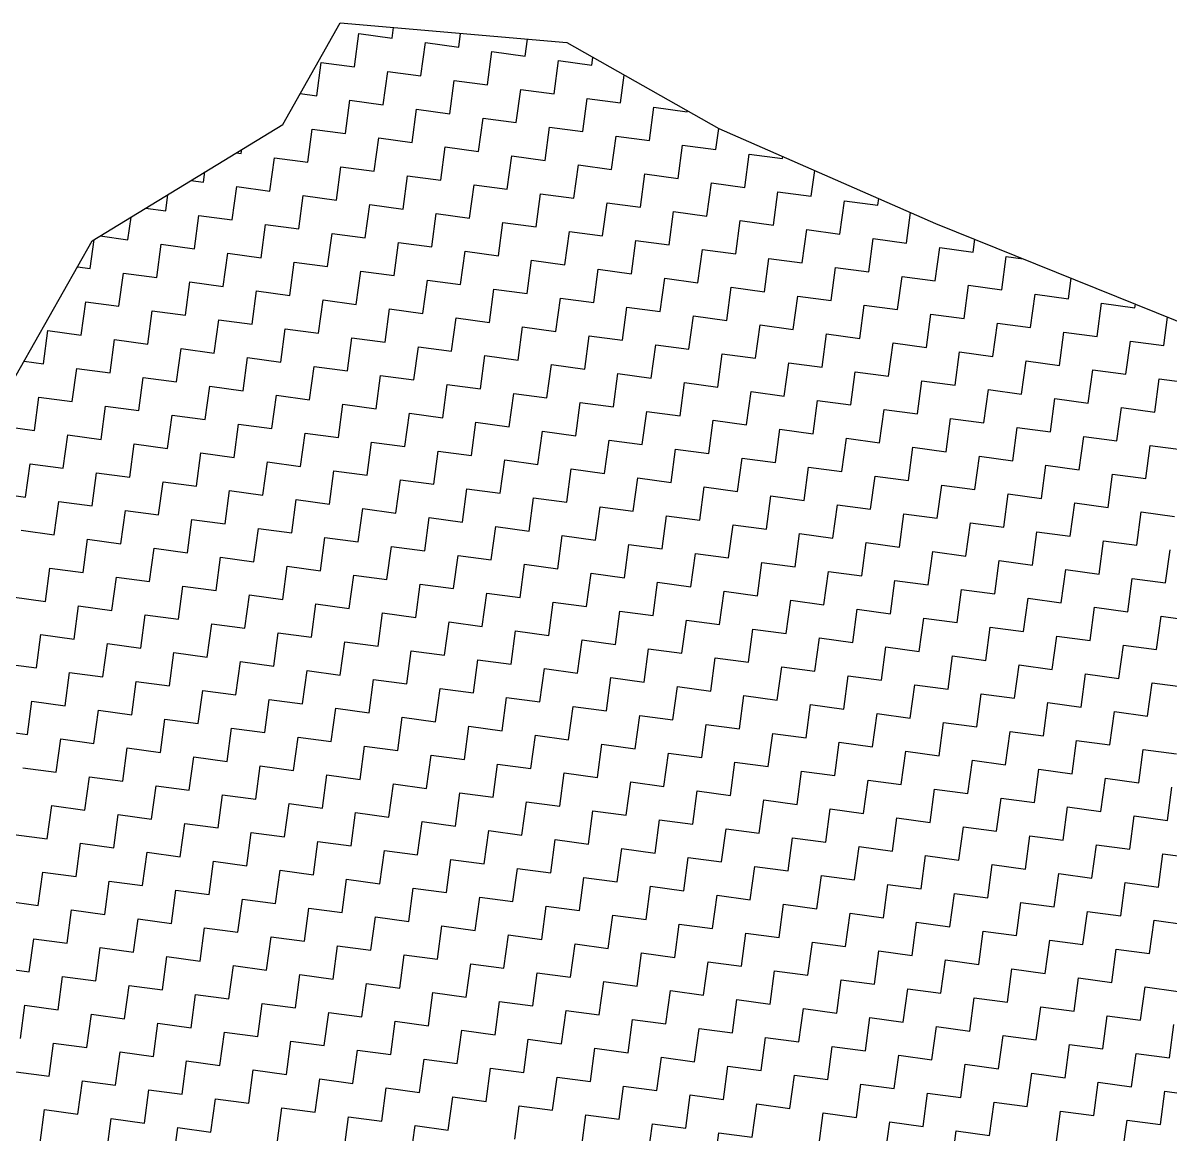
# Model space of a CAD drawing. Header units: metres. Extents: x 291974 to 293244, y 2020596 to 2023640.
# Drawn here: x 292284.8 to 292370.2, y 2021670.5 to 2021753.3 of the extents above; entities that cross this region are included whole.
import ezdxf

# ---------------------------------------------------------------- set-up
doc = ezdxf.new("R2010")
doc.units = ezdxf.units.M
doc.header["$MEASUREMENT"] = 0
doc.layers.add('POLY_HATCH', color=12, linetype='Continuous')

msp = doc.modelspace()

# ---------------------------------------------------------------- linework, layer by layer
at = {"layer": 'POLY_HATCH'}
for p, q in [((292304.126, 2021745.697), (292308.398, 2021753.251)), ((292308.398, 2021753.251), (292325.282, 2021751.788)), ((292325.282, 2021751.788), (292336.62, 2021745.382)), ((292289.945, 2021737.041), (292304.126, 2021745.697)), ((292336.62, 2021745.382), (292352.75, 2021738.331)), ((292352.75, 2021738.331), (292389.006, 2021723.689)), ((292283.538, 2021725.711), (292289.945, 2021737.041))]:
    msp.add_line(p, q, dxfattribs=at)
at = {"layer": 'POLY_HATCH', "linetype": 'Continuous'}
for p, q in [((292312.284, 2021752.12), (292312.39, 2021752.905)), ((292309.472, 2021749.976), (292309.806, 2021752.454)), ((292309.806, 2021752.454), (292312.284, 2021752.12)), ((292314.427, 2021749.308), (292314.761, 2021751.786)), ((292314.761, 2021751.786), (292317.239, 2021751.452)), ((292317.239, 2021751.452), (292317.377, 2021752.473)), ((292322.194, 2021750.784), (292322.363, 2021752.041)), ((292319.383, 2021748.64), (292319.716, 2021751.118)), ((292319.716, 2021751.118), (292322.194, 2021750.784)), ((292306.661, 2021747.832), (292306.995, 2021750.31)), ((292306.995, 2021750.31), (292309.472, 2021749.976)), ((292324.338, 2021747.972), (292324.672, 2021750.45)), ((292324.672, 2021750.45), (292327.149, 2021750.116)), ((292327.149, 2021750.116), (292327.226, 2021750.689)), ((292311.616, 2021747.164), (292311.95, 2021749.642)), ((292311.95, 2021749.642), (292314.427, 2021749.308)), ((292329.293, 2021747.304), (292329.571, 2021749.365)), ((292316.571, 2021746.497), (292316.905, 2021748.974)), ((292316.905, 2021748.974), (292319.383, 2021748.64)), ((292321.526, 2021745.829), (292321.86, 2021748.306)), ((292321.86, 2021748.306), (292324.338, 2021747.972)), ((292305.428, 2021747.999), (292306.661, 2021747.832)), ((292308.804, 2021745.021), (292309.138, 2021747.498)), ((292309.138, 2021747.498), (292311.616, 2021747.164)), ((292326.481, 2021745.161), (292326.815, 2021747.638)), ((292326.815, 2021747.638), (292329.293, 2021747.304)), ((292313.759, 2021744.353), (292314.093, 2021746.831)), ((292314.093, 2021746.831), (292316.571, 2021746.497)), ((292331.436, 2021744.493), (292331.77, 2021746.971)), ((292331.77, 2021746.971), (292334.248, 2021746.637)), ((292334.248, 2021746.637), (292334.259, 2021746.716)), ((292318.715, 2021743.685), (292319.049, 2021746.163)), ((292319.049, 2021746.163), (292321.526, 2021745.829)), ((292305.993, 2021742.877), (292306.327, 2021745.355)), ((292306.327, 2021745.355), (292308.804, 2021745.021)), ((292323.67, 2021743.017), (292324.004, 2021745.495)), ((292324.004, 2021745.495), (292326.481, 2021745.161)), ((292336.392, 2021743.825), (292336.603, 2021745.392)), ((292310.948, 2021742.209), (292311.282, 2021744.687)), ((292311.282, 2021744.687), (292313.759, 2021744.353)), ((292328.625, 2021742.349), (292328.959, 2021744.827)), ((292328.959, 2021744.827), (292331.436, 2021744.493)), ((292333.58, 2021741.681), (292333.914, 2021744.159)), ((292333.914, 2021744.159), (292336.392, 2021743.825)), ((292300.68, 2021743.593), (292301.038, 2021743.545)), ((292301.038, 2021743.545), (292301.077, 2021743.836)), ((292303.181, 2021740.734), (292303.515, 2021743.211)), ((292303.515, 2021743.211), (292305.993, 2021742.877)), ((292315.903, 2021741.541), (292316.237, 2021744.019)), ((292316.237, 2021744.019), (292318.715, 2021743.685)), ((292320.858, 2021740.874), (292321.192, 2021743.351)), ((292321.192, 2021743.351), (292323.67, 2021743.017)), ((292338.535, 2021741.014), (292338.869, 2021743.491)), ((292338.869, 2021743.491), (292341.347, 2021743.157)), ((292341.347, 2021743.157), (292341.367, 2021743.307)), ((292308.136, 2021740.066), (292308.47, 2021742.543)), ((292308.47, 2021742.543), (292310.948, 2021742.209)), ((292325.813, 2021740.206), (292326.147, 2021742.683)), ((292326.147, 2021742.683), (292328.625, 2021742.349)), ((292297.295, 2021741.527), (292298.226, 2021741.401)), ((292298.226, 2021741.401), (292298.328, 2021742.158)), ((292313.092, 2021739.398), (292313.426, 2021741.875)), ((292313.426, 2021741.875), (292315.903, 2021741.541)), ((292330.769, 2021739.538), (292331.102, 2021742.015)), ((292331.102, 2021742.015), (292333.58, 2021741.681)), ((292343.49, 2021740.346), (292343.749, 2021742.266)), ((292300.37, 2021738.59), (292300.704, 2021741.068)), ((292300.704, 2021741.068), (292303.181, 2021740.734)), ((292318.047, 2021738.73), (292318.381, 2021741.208)), ((292318.381, 2021741.208), (292320.858, 2021740.874)), ((292335.724, 2021738.87), (292336.058, 2021741.348)), ((292336.058, 2021741.348), (292338.535, 2021741.014)), ((292340.679, 2021738.202), (292341.013, 2021740.68)), ((292341.013, 2021740.68), (292343.49, 2021740.346)), ((292295.415, 2021739.258), (292295.579, 2021740.48)), ((292305.325, 2021737.922), (292305.659, 2021740.4)), ((292305.659, 2021740.4), (292308.136, 2021740.066)), ((292323.002, 2021738.062), (292323.336, 2021740.54)), ((292323.336, 2021740.54), (292325.813, 2021740.206)), ((292327.957, 2021737.394), (292328.291, 2021739.872)), ((292328.291, 2021739.872), (292330.769, 2021739.538)), ((292345.634, 2021737.534), (292345.968, 2021740.012)), ((292345.968, 2021740.012), (292348.445, 2021739.678)), ((292348.445, 2021739.678), (292348.514, 2021740.183)), ((292293.91, 2021739.461), (292295.415, 2021739.258)), ((292297.558, 2021736.446), (292297.892, 2021738.924)), ((292297.892, 2021738.924), (292300.37, 2021738.59)), ((292310.28, 2021737.254), (292310.614, 2021739.732)), ((292310.614, 2021739.732), (292313.092, 2021739.398)), ((292315.235, 2021736.586), (292315.569, 2021739.064)), ((292315.569, 2021739.064), (292318.047, 2021738.73)), ((292332.912, 2021736.726), (292333.246, 2021739.204)), ((292333.246, 2021739.204), (292335.724, 2021738.87)), ((292350.589, 2021736.866), (292350.896, 2021739.141)), ((292292.603, 2021737.114), (292292.831, 2021738.802)), ((292302.513, 2021735.778), (292302.847, 2021738.256)), ((292302.847, 2021738.256), (292305.325, 2021737.922)), ((292320.19, 2021735.918), (292320.524, 2021738.396)), ((292320.524, 2021738.396), (292323.002, 2021738.062)), ((292337.867, 2021736.058), (292338.201, 2021738.536)), ((292338.201, 2021738.536), (292340.679, 2021738.202)), ((292290.525, 2021737.394), (292292.603, 2021737.114)), ((292307.469, 2021735.111), (292307.803, 2021737.588)), ((292307.803, 2021737.588), (292310.28, 2021737.254)), ((292325.146, 2021735.251), (292325.479, 2021737.728)), ((292325.479, 2021737.728), (292327.957, 2021737.394)), ((292342.822, 2021735.391), (292343.156, 2021737.868)), ((292343.156, 2021737.868), (292345.634, 2021737.534)), ((292347.778, 2021734.723), (292348.112, 2021737.2)), ((292348.112, 2021737.2), (292350.589, 2021736.866)), ((292289.792, 2021734.971), (292290.082, 2021737.124)), ((292294.747, 2021734.303), (292295.081, 2021736.78)), ((292295.081, 2021736.78), (292297.558, 2021736.446)), ((292312.424, 2021734.443), (292312.758, 2021736.92)), ((292312.758, 2021736.92), (292315.235, 2021736.586)), ((292330.101, 2021734.583), (292330.435, 2021737.06)), ((292330.435, 2021737.06), (292332.912, 2021736.726)), ((292335.056, 2021733.915), (292335.39, 2021736.392)), ((292335.39, 2021736.392), (292337.867, 2021736.058)), ((292352.733, 2021734.055), (292353.067, 2021736.532)), ((292353.067, 2021736.532), (292355.544, 2021736.198)), ((292355.544, 2021736.198), (292355.673, 2021737.15)), ((292299.702, 2021733.635), (292300.036, 2021736.112)), ((292300.036, 2021736.112), (292302.513, 2021735.778)), ((292317.379, 2021733.775), (292317.713, 2021736.252)), ((292317.713, 2021736.252), (292320.19, 2021735.918)), ((292322.334, 2021733.107), (292322.668, 2021735.585)), ((292322.668, 2021735.585), (292325.146, 2021735.251)), ((292340.011, 2021733.247), (292340.345, 2021735.724)), ((292340.345, 2021735.724), (292342.822, 2021735.391)), ((292357.688, 2021733.387), (292358.022, 2021735.864)), ((292358.022, 2021735.864), (292359.275, 2021735.696)), ((292288.847, 2021735.098), (292289.792, 2021734.971)), ((292291.935, 2021732.159), (292292.269, 2021734.637)), ((292292.269, 2021734.637), (292294.747, 2021734.303)), ((292304.657, 2021732.967), (292304.991, 2021735.445)), ((292304.991, 2021735.445), (292307.469, 2021735.111)), ((292309.612, 2021732.299), (292309.946, 2021734.777)), ((292309.946, 2021734.777), (292312.424, 2021734.443)), ((292327.289, 2021732.439), (292327.623, 2021734.917)), ((292327.623, 2021734.917), (292330.101, 2021734.583)), ((292344.966, 2021732.579), (292345.3, 2021735.057)), ((292345.3, 2021735.057), (292347.778, 2021734.723)), ((292296.89, 2021731.491), (292297.224, 2021733.969)), ((292297.224, 2021733.969), (292299.702, 2021733.635)), ((292314.567, 2021731.631), (292314.901, 2021734.109)), ((292314.901, 2021734.109), (292317.379, 2021733.775)), ((292332.244, 2021731.771), (292332.578, 2021734.249)), ((292332.578, 2021734.249), (292335.056, 2021733.915)), ((292349.921, 2021731.911), (292350.255, 2021734.389)), ((292350.255, 2021734.389), (292352.733, 2021734.055)), ((292362.643, 2021732.719), (292362.85, 2021734.252)), ((292301.846, 2021730.823), (292302.179, 2021733.301)), ((292302.179, 2021733.301), (292304.657, 2021732.967)), ((292319.522, 2021730.963), (292319.856, 2021733.441)), ((292319.856, 2021733.441), (292322.334, 2021733.107)), ((292337.199, 2021731.103), (292337.533, 2021733.581)), ((292337.533, 2021733.581), (292340.011, 2021733.247)), ((292354.876, 2021731.243), (292355.21, 2021733.721)), ((292355.21, 2021733.721), (292357.688, 2021733.387)), ((292359.831, 2021730.575), (292360.165, 2021733.053)), ((292360.165, 2021733.053), (292362.643, 2021732.719)), ((292289.124, 2021730.015), (292289.458, 2021732.493)), ((292289.458, 2021732.493), (292291.935, 2021732.159)), ((292306.801, 2021730.155), (292307.135, 2021732.633)), ((292307.135, 2021732.633), (292309.612, 2021732.299)), ((292324.478, 2021730.295), (292324.812, 2021732.773)), ((292324.812, 2021732.773), (292327.289, 2021732.439)), ((292329.433, 2021729.628), (292329.767, 2021732.105)), ((292329.767, 2021732.105), (292332.244, 2021731.771)), ((292342.155, 2021730.435), (292342.488, 2021732.913)), ((292342.488, 2021732.913), (292344.966, 2021732.579)), ((292347.11, 2021729.768), (292347.444, 2021732.245)), ((292347.444, 2021732.245), (292349.921, 2021731.911)), ((292364.787, 2021729.908), (292365.121, 2021732.385)), ((292365.121, 2021732.385), (292367.598, 2021732.051)), ((292367.598, 2021732.051), (292367.634, 2021732.32)), ((292294.079, 2021729.348), (292294.413, 2021731.825)), ((292294.413, 2021731.825), (292296.89, 2021731.491)), ((292311.756, 2021729.488), (292312.09, 2021731.965)), ((292312.09, 2021731.965), (292314.567, 2021731.631)), ((292316.711, 2021728.82), (292317.045, 2021731.297)), ((292317.045, 2021731.297), (292319.522, 2021730.963)), ((292334.388, 2021728.96), (292334.722, 2021731.437)), ((292334.722, 2021731.437), (292337.199, 2021731.103)), ((292352.065, 2021729.1), (292352.399, 2021731.577)), ((292352.399, 2021731.577), (292354.876, 2021731.243)), ((292369.742, 2021729.24), (292370.027, 2021731.354)), ((292299.034, 2021728.68), (292299.368, 2021731.157)), ((292299.368, 2021731.157), (292301.846, 2021730.823)), ((292303.989, 2021728.012), (292304.323, 2021730.489)), ((292304.323, 2021730.489), (292306.801, 2021730.155)), ((292321.666, 2021728.152), (292322, 2021730.629)), ((292322, 2021730.629), (292324.478, 2021730.295)), ((292339.343, 2021728.292), (292339.677, 2021730.769)), ((292339.677, 2021730.769), (292342.155, 2021730.435)), ((292357.02, 2021728.432), (292357.354, 2021730.909)), ((292357.354, 2021730.909), (292359.831, 2021730.575)), ((292286.312, 2021727.872), (292286.646, 2021730.349)), ((292286.646, 2021730.349), (292289.124, 2021730.015)), ((292291.267, 2021727.204), (292291.601, 2021729.682)), ((292291.601, 2021729.682), (292294.079, 2021729.348)), ((292308.944, 2021727.344), (292309.278, 2021729.822)), ((292309.278, 2021729.822), (292311.756, 2021729.488)), ((292326.621, 2021727.484), (292326.955, 2021729.961)), ((292326.955, 2021729.961), (292329.433, 2021729.628)), ((292344.298, 2021727.624), (292344.632, 2021730.101)), ((292344.632, 2021730.101), (292347.11, 2021729.768)), ((292361.975, 2021727.764), (292362.309, 2021730.241)), ((292362.309, 2021730.241), (292364.787, 2021729.908)), ((292366.93, 2021727.096), (292367.264, 2021729.574)), ((292367.264, 2021729.574), (292369.742, 2021729.24)), ((292296.223, 2021726.536), (292296.556, 2021729.014)), ((292296.556, 2021729.014), (292299.034, 2021728.68)), ((292313.899, 2021726.676), (292314.233, 2021729.154)), ((292314.233, 2021729.154), (292316.711, 2021728.82)), ((292331.576, 2021726.816), (292331.91, 2021729.294)), ((292331.91, 2021729.294), (292334.388, 2021728.96)), ((292349.253, 2021726.956), (292349.587, 2021729.434)), ((292349.587, 2021729.434), (292352.065, 2021729.1)), ((292354.208, 2021726.288), (292354.542, 2021728.766)), ((292354.542, 2021728.766), (292357.02, 2021728.432)), ((292284.87, 2021728.066), (292286.312, 2021727.872)), ((292301.178, 2021725.868), (292301.512, 2021728.346)), ((292301.512, 2021728.346), (292303.989, 2021728.012)), ((292318.855, 2021726.008), (292319.189, 2021728.486)), ((292319.189, 2021728.486), (292321.666, 2021728.152)), ((292323.81, 2021725.34), (292324.144, 2021727.818)), ((292324.144, 2021727.818), (292326.621, 2021727.484)), ((292336.532, 2021726.148), (292336.865, 2021728.626)), ((292336.865, 2021728.626), (292339.343, 2021728.292)), ((292341.487, 2021725.48), (292341.821, 2021727.958)), ((292341.821, 2021727.958), (292344.298, 2021727.624)), ((292359.164, 2021725.62), (292359.498, 2021728.098)), ((292359.498, 2021728.098), (292361.975, 2021727.764)), ((292288.456, 2021725.06), (292288.79, 2021727.538)), ((292288.79, 2021727.538), (292291.267, 2021727.204)), ((292306.133, 2021725.2), (292306.467, 2021727.678)), ((292306.467, 2021727.678), (292308.944, 2021727.344)), ((292311.088, 2021724.532), (292311.422, 2021727.01)), ((292311.422, 2021727.01), (292313.899, 2021726.676)), ((292328.765, 2021724.672), (292329.099, 2021727.15)), ((292329.099, 2021727.15), (292331.576, 2021726.816)), ((292346.442, 2021724.812), (292346.776, 2021727.29)), ((292346.776, 2021727.29), (292349.253, 2021726.956)), ((292364.119, 2021724.952), (292364.453, 2021727.43)), ((292364.453, 2021727.43), (292366.93, 2021727.096)), ((292293.411, 2021724.392), (292293.745, 2021726.87)), ((292293.745, 2021726.87), (292296.223, 2021726.536)), ((292298.366, 2021723.725), (292298.7, 2021726.202)), ((292298.7, 2021726.202), (292301.178, 2021725.868)), ((292316.043, 2021723.865), (292316.377, 2021726.342)), ((292316.377, 2021726.342), (292318.855, 2021726.008)), ((292333.72, 2021724.005), (292334.054, 2021726.482)), ((292334.054, 2021726.482), (292336.532, 2021726.148)), ((292351.397, 2021724.145), (292351.731, 2021726.622)), ((292351.731, 2021726.622), (292354.208, 2021726.288)), ((292369.074, 2021724.284), (292369.408, 2021726.762)), ((292369.408, 2021726.762), (292371.885, 2021726.428)), ((292285.644, 2021722.917), (292285.978, 2021725.394)), ((292285.978, 2021725.394), (292288.456, 2021725.06)), ((292303.321, 2021723.057), (292303.655, 2021725.534)), ((292303.655, 2021725.534), (292306.133, 2021725.2)), ((292320.998, 2021723.197), (292321.332, 2021725.674)), ((292321.332, 2021725.674), (292323.81, 2021725.34)), ((292338.675, 2021723.337), (292339.009, 2021725.814)), ((292339.009, 2021725.814), (292341.487, 2021725.48)), ((292356.352, 2021723.477), (292356.686, 2021725.954)), ((292356.686, 2021725.954), (292359.164, 2021725.62)), ((292361.307, 2021722.809), (292361.641, 2021725.286)), ((292361.641, 2021725.286), (292364.119, 2021724.952)), ((292290.6, 2021722.249), (292290.933, 2021724.726)), ((292290.933, 2021724.726), (292293.411, 2021724.392)), ((292308.276, 2021722.389), (292308.61, 2021724.866)), ((292308.61, 2021724.866), (292311.088, 2021724.532)), ((292325.953, 2021722.529), (292326.287, 2021725.006)), ((292326.287, 2021725.006), (292328.765, 2021724.672)), ((292343.63, 2021722.669), (292343.964, 2021725.146)), ((292343.964, 2021725.146), (292346.442, 2021724.812)), ((292348.585, 2021722.001), (292348.919, 2021724.478)), ((292348.919, 2021724.478), (292351.397, 2021724.145)), ((292366.262, 2021722.141), (292366.596, 2021724.618)), ((292366.596, 2021724.618), (292369.074, 2021724.284)), ((292295.555, 2021721.581), (292295.889, 2021724.059)), ((292295.889, 2021724.059), (292298.366, 2021723.725)), ((292313.232, 2021721.721), (292313.566, 2021724.198)), ((292313.566, 2021724.198), (292316.043, 2021723.865)), ((292318.187, 2021721.053), (292318.521, 2021723.531)), ((292318.521, 2021723.531), (292320.998, 2021723.197)), ((292330.909, 2021721.861), (292331.242, 2021724.338)), ((292331.242, 2021724.338), (292333.72, 2021724.005)), ((292335.864, 2021721.193), (292336.198, 2021723.671)), ((292336.198, 2021723.671), (292338.675, 2021723.337)), ((292353.541, 2021721.333), (292353.875, 2021723.811)), ((292353.875, 2021723.811), (292356.352, 2021723.477)), ((292283.167, 2021723.251), (292285.644, 2021722.917)), ((292300.51, 2021720.913), (292300.844, 2021723.391)), ((292300.844, 2021723.391), (292303.321, 2021723.057)), ((292305.465, 2021720.245), (292305.799, 2021722.723)), ((292305.799, 2021722.723), (292308.276, 2021722.389)), ((292323.142, 2021720.385), (292323.476, 2021722.863)), ((292323.476, 2021722.863), (292325.953, 2021722.529)), ((292340.819, 2021720.525), (292341.153, 2021723.003)), ((292341.153, 2021723.003), (292343.63, 2021722.669)), ((292358.496, 2021720.665), (292358.83, 2021723.143)), ((292358.83, 2021723.143), (292361.307, 2021722.809)), ((292287.788, 2021720.105), (292288.122, 2021722.583)), ((292288.122, 2021722.583), (292290.6, 2021722.249)), ((292292.743, 2021719.437), (292293.077, 2021721.915)), ((292293.077, 2021721.915), (292295.555, 2021721.581)), ((292310.42, 2021719.577), (292310.754, 2021722.055)), ((292310.754, 2021722.055), (292313.232, 2021721.721)), ((292328.097, 2021719.717), (292328.431, 2021722.195)), ((292328.431, 2021722.195), (292330.909, 2021721.861)), ((292345.774, 2021719.857), (292346.108, 2021722.335)), ((292346.108, 2021722.335), (292348.585, 2021722.001)), ((292363.451, 2021719.997), (292363.785, 2021722.475)), ((292363.785, 2021722.475), (292366.262, 2021722.141)), ((292297.698, 2021718.769), (292298.032, 2021721.247)), ((292298.032, 2021721.247), (292300.51, 2021720.913)), ((292315.375, 2021718.909), (292315.709, 2021721.387)), ((292315.709, 2021721.387), (292318.187, 2021721.053)), ((292333.052, 2021719.049), (292333.386, 2021721.527)), ((292333.386, 2021721.527), (292335.864, 2021721.193)), ((292350.729, 2021719.189), (292351.063, 2021721.667)), ((292351.063, 2021721.667), (292353.541, 2021721.333)), ((292355.684, 2021718.521), (292356.018, 2021720.999)), ((292356.018, 2021720.999), (292358.496, 2021720.665)), ((292368.406, 2021719.329), (292368.74, 2021721.807)), ((292368.74, 2021721.807), (292371.218, 2021721.473)), ((292284.976, 2021717.962), (292285.31, 2021720.439)), ((292285.31, 2021720.439), (292287.788, 2021720.105)), ((292302.653, 2021718.102), (292302.987, 2021720.579)), ((292302.987, 2021720.579), (292305.465, 2021720.245)), ((292320.33, 2021718.242), (292320.664, 2021720.719)), ((292320.664, 2021720.719), (292323.142, 2021720.385)), ((292338.007, 2021718.382), (292338.341, 2021720.859)), ((292338.341, 2021720.859), (292340.819, 2021720.525)), ((292342.962, 2021717.714), (292343.296, 2021720.191)), ((292343.296, 2021720.191), (292345.774, 2021719.857)), ((292360.639, 2021717.854), (292360.973, 2021720.331)), ((292360.973, 2021720.331), (292363.451, 2021719.997)), ((292289.932, 2021717.294), (292290.266, 2021719.771)), ((292290.266, 2021719.771), (292292.743, 2021719.437)), ((292307.609, 2021717.434), (292307.942, 2021719.911)), ((292307.942, 2021719.911), (292310.42, 2021719.577)), ((292325.285, 2021717.574), (292325.619, 2021720.051)), ((292325.619, 2021720.051), (292328.097, 2021719.717)), ((292330.241, 2021716.906), (292330.575, 2021719.383)), ((292330.575, 2021719.383), (292333.052, 2021719.049)), ((292347.918, 2021717.046), (292348.251, 2021719.523)), ((292348.251, 2021719.523), (292350.729, 2021719.189)), ((292365.594, 2021717.186), (292365.928, 2021719.663)), ((292365.928, 2021719.663), (292368.406, 2021719.329)), ((292294.887, 2021716.626), (292295.221, 2021719.103)), ((292295.221, 2021719.103), (292297.698, 2021718.769)), ((292299.842, 2021715.958), (292300.176, 2021718.435)), ((292300.176, 2021718.435), (292302.653, 2021718.102)), ((292312.564, 2021716.766), (292312.898, 2021719.243)), ((292312.898, 2021719.243), (292315.375, 2021718.909)), ((292317.519, 2021716.098), (292317.853, 2021718.575)), ((292317.853, 2021718.575), (292320.33, 2021718.242)), ((292335.196, 2021716.238), (292335.53, 2021718.715)), ((292335.53, 2021718.715), (292338.007, 2021718.382)), ((292352.873, 2021716.378), (292353.207, 2021718.855)), ((292353.207, 2021718.855), (292355.684, 2021718.521)), ((292282.499, 2021718.295), (292284.976, 2021717.962)), ((292287.12, 2021715.15), (292287.454, 2021717.628)), ((292287.454, 2021717.628), (292289.932, 2021717.294)), ((292304.797, 2021715.29), (292305.131, 2021717.768)), ((292305.131, 2021717.768), (292307.609, 2021717.434)), ((292322.474, 2021715.43), (292322.808, 2021717.908)), ((292322.808, 2021717.908), (292325.285, 2021717.574)), ((292340.151, 2021715.57), (292340.485, 2021718.048)), ((292340.485, 2021718.048), (292342.962, 2021717.714)), ((292357.828, 2021715.71), (292358.162, 2021718.188)), ((292358.162, 2021718.188), (292360.639, 2021717.854)), ((292292.075, 2021714.482), (292292.409, 2021716.96)), ((292292.409, 2021716.96), (292294.887, 2021716.626)), ((292309.752, 2021714.622), (292310.086, 2021717.1)), ((292310.086, 2021717.1), (292312.564, 2021716.766)), ((292327.429, 2021714.762), (292327.763, 2021717.24)), ((292327.763, 2021717.24), (292330.241, 2021716.906)), ((292345.106, 2021714.902), (292345.44, 2021717.38)), ((292345.44, 2021717.38), (292347.918, 2021717.046)), ((292350.061, 2021714.234), (292350.395, 2021716.712)), ((292350.395, 2021716.712), (292352.873, 2021716.378)), ((292362.783, 2021715.042), (292363.117, 2021717.52)), ((292363.117, 2021717.52), (292365.594, 2021717.186)), ((292367.738, 2021714.374), (292368.072, 2021716.852)), ((292368.072, 2021716.852), (292370.55, 2021716.518)), ((292297.03, 2021713.814), (292297.364, 2021716.292)), ((292297.364, 2021716.292), (292299.842, 2021715.958)), ((292314.707, 2021713.954), (292315.041, 2021716.432)), ((292315.041, 2021716.432), (292317.519, 2021716.098)), ((292332.384, 2021714.094), (292332.718, 2021716.572)), ((292332.718, 2021716.572), (292335.196, 2021716.238)), ((292337.339, 2021713.426), (292337.673, 2021715.904)), ((292337.673, 2021715.904), (292340.151, 2021715.57)), ((292355.016, 2021713.566), (292355.35, 2021716.044)), ((292355.35, 2021716.044), (292357.828, 2021715.71)), ((292284.643, 2021715.484), (292287.12, 2021715.15)), ((292301.986, 2021713.146), (292302.319, 2021715.624)), ((292302.319, 2021715.624), (292304.797, 2021715.29)), ((292319.662, 2021713.286), (292319.996, 2021715.764)), ((292319.996, 2021715.764), (292322.474, 2021715.43)), ((292324.618, 2021712.619), (292324.952, 2021715.096)), ((292324.952, 2021715.096), (292327.429, 2021714.762)), ((292342.295, 2021712.758), (292342.628, 2021715.236)), ((292342.628, 2021715.236), (292345.106, 2021714.902)), ((292359.971, 2021712.898), (292360.305, 2021715.376)), ((292360.305, 2021715.376), (292362.783, 2021715.042)), ((292289.264, 2021712.339), (292289.598, 2021714.816)), ((292289.598, 2021714.816), (292292.075, 2021714.482)), ((292294.219, 2021711.671), (292294.553, 2021714.148)), ((292294.553, 2021714.148), (292297.03, 2021713.814)), ((292306.941, 2021712.479), (292307.275, 2021714.956)), ((292307.275, 2021714.956), (292309.752, 2021714.622)), ((292311.896, 2021711.811), (292312.23, 2021714.288)), ((292312.23, 2021714.288), (292314.707, 2021713.954)), ((292329.573, 2021711.951), (292329.907, 2021714.428)), ((292329.907, 2021714.428), (292332.384, 2021714.094)), ((292347.25, 2021712.091), (292347.584, 2021714.568)), ((292347.584, 2021714.568), (292350.061, 2021714.234)), ((292364.927, 2021712.231), (292365.261, 2021714.708)), ((292365.261, 2021714.708), (292367.738, 2021714.374)), ((292299.174, 2021711.003), (292299.508, 2021713.48)), ((292299.508, 2021713.48), (292301.986, 2021713.146)), ((292316.851, 2021711.143), (292317.185, 2021713.62)), ((292317.185, 2021713.62), (292319.662, 2021713.286)), ((292334.528, 2021711.283), (292334.862, 2021713.76)), ((292334.862, 2021713.76), (292337.339, 2021713.426)), ((292352.205, 2021711.423), (292352.539, 2021713.9)), ((292352.539, 2021713.9), (292355.016, 2021713.566)), ((292369.882, 2021711.563), (292370.216, 2021714.04)), ((292286.452, 2021710.195), (292286.786, 2021712.672)), ((292286.786, 2021712.672), (292289.264, 2021712.339)), ((292304.129, 2021710.335), (292304.463, 2021712.812)), ((292304.463, 2021712.812), (292306.941, 2021712.479)), ((292321.806, 2021710.475), (292322.14, 2021712.952)), ((292322.14, 2021712.952), (292324.618, 2021712.619)), ((292339.483, 2021710.615), (292339.817, 2021713.092)), ((292339.817, 2021713.092), (292342.295, 2021712.758)), ((292344.438, 2021709.947), (292344.772, 2021712.425)), ((292344.772, 2021712.425), (292347.25, 2021712.091)), ((292357.16, 2021710.755), (292357.494, 2021713.232)), ((292357.494, 2021713.232), (292359.971, 2021712.898)), ((292362.115, 2021710.087), (292362.449, 2021712.565)), ((292362.449, 2021712.565), (292364.927, 2021712.231)), ((292291.407, 2021709.527), (292291.741, 2021712.005)), ((292291.741, 2021712.005), (292294.219, 2021711.671)), ((292309.084, 2021709.667), (292309.418, 2021712.145)), ((292309.418, 2021712.145), (292311.896, 2021711.811)), ((292326.761, 2021709.807), (292327.095, 2021712.285)), ((292327.095, 2021712.285), (292329.573, 2021711.951)), ((292331.716, 2021709.139), (292332.05, 2021711.617)), ((292332.05, 2021711.617), (292334.528, 2021711.283)), ((292349.393, 2021709.279), (292349.727, 2021711.757)), ((292349.727, 2021711.757), (292352.205, 2021711.423)), ((292367.07, 2021709.419), (292367.404, 2021711.897)), ((292367.404, 2021711.897), (292369.882, 2021711.563)), ((292296.363, 2021708.859), (292296.696, 2021711.337)), ((292296.696, 2021711.337), (292299.174, 2021711.003)), ((292314.039, 2021708.999), (292314.373, 2021711.477)), ((292314.373, 2021711.477), (292316.851, 2021711.143)), ((292318.995, 2021708.331), (292319.329, 2021710.809)), ((292319.329, 2021710.809), (292321.806, 2021710.475)), ((292336.672, 2021708.471), (292337.005, 2021710.949)), ((292337.005, 2021710.949), (292339.483, 2021710.615)), ((292354.348, 2021708.611), (292354.682, 2021711.089)), ((292354.682, 2021711.089), (292357.16, 2021710.755)), ((292283.975, 2021710.529), (292286.452, 2021710.195)), ((292288.596, 2021707.383), (292288.93, 2021709.861)), ((292288.93, 2021709.861), (292291.407, 2021709.527)), ((292301.318, 2021708.191), (292301.652, 2021710.669)), ((292301.652, 2021710.669), (292304.129, 2021710.335)), ((292306.273, 2021707.523), (292306.607, 2021710.001)), ((292306.607, 2021710.001), (292309.084, 2021709.667)), ((292323.95, 2021707.663), (292324.284, 2021710.141)), ((292324.284, 2021710.141), (292326.761, 2021709.807)), ((292341.627, 2021707.803), (292341.961, 2021710.281)), ((292341.961, 2021710.281), (292344.438, 2021709.947)), ((292359.304, 2021707.943), (292359.638, 2021710.421)), ((292359.638, 2021710.421), (292362.115, 2021710.087)), ((292293.551, 2021706.716), (292293.885, 2021709.193)), ((292293.885, 2021709.193), (292296.363, 2021708.859)), ((292311.228, 2021706.855), (292311.562, 2021709.333)), ((292311.562, 2021709.333), (292314.039, 2021708.999)), ((292328.905, 2021706.995), (292329.239, 2021709.473)), ((292329.239, 2021709.473), (292331.716, 2021709.139)), ((292346.582, 2021707.135), (292346.916, 2021709.613)), ((292346.916, 2021709.613), (292349.393, 2021709.279)), ((292364.259, 2021707.275), (292364.593, 2021709.753)), ((292364.593, 2021709.753), (292367.07, 2021709.419)), ((292369.214, 2021706.608), (292369.548, 2021709.085)), ((292369.548, 2021709.085), (292372.025, 2021708.751)), ((292298.506, 2021706.048), (292298.84, 2021708.525)), ((292298.84, 2021708.525), (292301.318, 2021708.191)), ((292316.183, 2021706.188), (292316.517, 2021708.665)), ((292316.517, 2021708.665), (292318.995, 2021708.331)), ((292333.86, 2021706.328), (292334.194, 2021708.805)), ((292334.194, 2021708.805), (292336.672, 2021708.471)), ((292351.537, 2021706.468), (292351.871, 2021708.945)), ((292351.871, 2021708.945), (292354.348, 2021708.611)), ((292356.492, 2021705.8), (292356.826, 2021708.277)), ((292356.826, 2021708.277), (292359.304, 2021707.943)), ((292285.784, 2021705.24), (292286.118, 2021707.717)), ((292286.118, 2021707.717), (292288.596, 2021707.383)), ((292303.461, 2021705.38), (292303.795, 2021707.857)), ((292303.795, 2021707.857), (292306.273, 2021707.523)), ((292321.138, 2021705.52), (292321.472, 2021707.997)), ((292321.472, 2021707.997), (292323.95, 2021707.663)), ((292326.093, 2021704.852), (292326.427, 2021707.329)), ((292326.427, 2021707.329), (292328.905, 2021706.995)), ((292338.815, 2021705.66), (292339.149, 2021708.137)), ((292339.149, 2021708.137), (292341.627, 2021707.803)), ((292343.77, 2021704.992), (292344.104, 2021707.469)), ((292344.104, 2021707.469), (292346.582, 2021707.135)), ((292361.447, 2021705.132), (292361.781, 2021707.609)), ((292361.781, 2021707.609), (292364.259, 2021707.275)), ((292290.739, 2021704.572), (292291.073, 2021707.049)), ((292291.073, 2021707.049), (292293.551, 2021706.716)), ((292308.416, 2021704.712), (292308.75, 2021707.189)), ((292308.75, 2021707.189), (292311.228, 2021706.855)), ((292313.372, 2021704.044), (292313.706, 2021706.522)), ((292313.706, 2021706.522), (292316.183, 2021706.188)), ((292331.048, 2021704.184), (292331.382, 2021706.662)), ((292331.382, 2021706.662), (292333.86, 2021706.328)), ((292348.725, 2021704.324), (292349.059, 2021706.802)), ((292349.059, 2021706.802), (292351.537, 2021706.468)), ((292366.402, 2021704.464), (292366.736, 2021706.942)), ((292366.736, 2021706.942), (292369.214, 2021706.608)), ((292295.695, 2021703.904), (292296.029, 2021706.382)), ((292296.029, 2021706.382), (292298.506, 2021706.048)), ((292300.65, 2021703.236), (292300.984, 2021705.714)), ((292300.984, 2021705.714), (292303.461, 2021705.38)), ((292318.327, 2021703.376), (292318.661, 2021705.854)), ((292318.661, 2021705.854), (292321.138, 2021705.52)), ((292336.004, 2021703.516), (292336.338, 2021705.994)), ((292336.338, 2021705.994), (292338.815, 2021705.66)), ((292353.681, 2021703.656), (292354.015, 2021706.134)), ((292354.015, 2021706.134), (292356.492, 2021705.8)), ((292283.307, 2021705.574), (292285.784, 2021705.24)), ((292287.928, 2021702.428), (292288.262, 2021704.906)), ((292288.262, 2021704.906), (292290.739, 2021704.572)), ((292305.605, 2021702.568), (292305.939, 2021705.046)), ((292305.939, 2021705.046), (292308.416, 2021704.712)), ((292323.282, 2021702.708), (292323.616, 2021705.186)), ((292323.616, 2021705.186), (292326.093, 2021704.852)), ((292340.959, 2021702.848), (292341.293, 2021705.326)), ((292341.293, 2021705.326), (292343.77, 2021704.992)), ((292358.636, 2021702.988), (292358.97, 2021705.466)), ((292358.97, 2021705.466), (292361.447, 2021705.132)), ((292363.591, 2021702.32), (292363.925, 2021704.798)), ((292363.925, 2021704.798), (292366.402, 2021704.464)), ((292292.883, 2021701.76), (292293.217, 2021704.238)), ((292293.217, 2021704.238), (292295.695, 2021703.904)), ((292310.56, 2021701.9), (292310.894, 2021704.378)), ((292310.894, 2021704.378), (292313.372, 2021704.044)), ((292328.237, 2021702.04), (292328.571, 2021704.518)), ((292328.571, 2021704.518), (292331.048, 2021704.184)), ((292345.914, 2021702.18), (292346.248, 2021704.658)), ((292346.248, 2021704.658), (292348.725, 2021704.324)), ((292350.869, 2021701.512), (292351.203, 2021703.99)), ((292351.203, 2021703.99), (292353.681, 2021703.656)), ((292368.546, 2021701.652), (292368.88, 2021704.13)), ((292368.88, 2021704.13), (292371.357, 2021703.796)), ((292297.838, 2021701.092), (292298.172, 2021703.57)), ((292298.172, 2021703.57), (292300.65, 2021703.236)), ((292315.515, 2021701.232), (292315.849, 2021703.71)), ((292315.849, 2021703.71), (292318.327, 2021703.376)), ((292320.47, 2021700.565), (292320.804, 2021703.042)), ((292320.804, 2021703.042), (292323.282, 2021702.708)), ((292333.192, 2021701.372), (292333.526, 2021703.85)), ((292333.526, 2021703.85), (292336.004, 2021703.516)), ((292338.147, 2021700.705), (292338.481, 2021703.182)), ((292338.481, 2021703.182), (292340.959, 2021702.848)), ((292355.824, 2021700.845), (292356.158, 2021703.322)), ((292356.158, 2021703.322), (292358.636, 2021702.988)), ((292285.116, 2021700.285), (292285.45, 2021702.762)), ((292285.45, 2021702.762), (292287.928, 2021702.428)), ((292302.793, 2021700.425), (292303.127, 2021702.902)), ((292303.127, 2021702.902), (292305.605, 2021702.568)), ((292307.749, 2021699.757), (292308.082, 2021702.234)), ((292308.082, 2021702.234), (292310.56, 2021701.9)), ((292325.425, 2021699.897), (292325.759, 2021702.374)), ((292325.759, 2021702.374), (292328.237, 2021702.04)), ((292343.102, 2021700.037), (292343.436, 2021702.514)), ((292343.436, 2021702.514), (292345.914, 2021702.18)), ((292360.779, 2021700.177), (292361.113, 2021702.654)), ((292361.113, 2021702.654), (292363.591, 2021702.32)), ((292290.072, 2021699.617), (292290.406, 2021702.094)), ((292290.406, 2021702.094), (292292.883, 2021701.76)), ((292295.027, 2021698.949), (292295.361, 2021701.426)), ((292295.361, 2021701.426), (292297.838, 2021701.092)), ((292312.704, 2021699.089), (292313.038, 2021701.566)), ((292313.038, 2021701.566), (292315.515, 2021701.232)), ((292330.381, 2021699.229), (292330.715, 2021701.706)), ((292330.715, 2021701.706), (292333.192, 2021701.372)), ((292348.058, 2021699.369), (292348.391, 2021701.846)), ((292348.391, 2021701.846), (292350.869, 2021701.512)), ((292365.734, 2021699.509), (292366.068, 2021701.986)), ((292366.068, 2021701.986), (292368.546, 2021701.652)), ((292282.639, 2021700.619), (292285.116, 2021700.285)), ((292299.982, 2021698.281), (292300.316, 2021700.759)), ((292300.316, 2021700.759), (292302.793, 2021700.425)), ((292317.659, 2021698.421), (292317.993, 2021700.899)), ((292317.993, 2021700.899), (292320.47, 2021700.565)), ((292335.336, 2021698.561), (292335.67, 2021701.039)), ((292335.67, 2021701.039), (292338.147, 2021700.705)), ((292353.013, 2021698.701), (292353.347, 2021701.178)), ((292353.347, 2021701.178), (292355.824, 2021700.845)), ((292357.968, 2021698.033), (292358.302, 2021700.511)), ((292358.302, 2021700.511), (292360.779, 2021700.177)), ((292287.26, 2021697.473), (292287.594, 2021699.951)), ((292287.594, 2021699.951), (292290.072, 2021699.617)), ((292304.937, 2021697.613), (292305.271, 2021700.091)), ((292305.271, 2021700.091), (292307.749, 2021699.757)), ((292322.614, 2021697.753), (292322.948, 2021700.231)), ((292322.948, 2021700.231), (292325.425, 2021699.897)), ((292340.291, 2021697.893), (292340.625, 2021700.371)), ((292340.625, 2021700.371), (292343.102, 2021700.037)), ((292345.246, 2021697.225), (292345.58, 2021699.703)), ((292345.58, 2021699.703), (292348.058, 2021699.369)), ((292362.923, 2021697.365), (292363.257, 2021699.843)), ((292363.257, 2021699.843), (292365.734, 2021699.509)), ((292292.215, 2021696.805), (292292.549, 2021699.283)), ((292292.549, 2021699.283), (292295.027, 2021698.949)), ((292309.892, 2021696.945), (292310.226, 2021699.423)), ((292310.226, 2021699.423), (292312.704, 2021699.089)), ((292314.847, 2021696.277), (292315.181, 2021698.755)), ((292315.181, 2021698.755), (292317.659, 2021698.421)), ((292327.569, 2021697.085), (292327.903, 2021699.563)), ((292327.903, 2021699.563), (292330.381, 2021699.229)), ((292332.524, 2021696.417), (292332.858, 2021698.895)), ((292332.858, 2021698.895), (292335.336, 2021698.561)), ((292350.201, 2021696.557), (292350.535, 2021699.035)), ((292350.535, 2021699.035), (292353.013, 2021698.701)), ((292367.878, 2021696.697), (292368.212, 2021699.175)), ((292368.212, 2021699.175), (292370.69, 2021698.841)), ((292297.17, 2021696.137), (292297.504, 2021698.615)), ((292297.504, 2021698.615), (292299.982, 2021698.281)), ((292302.126, 2021695.469), (292302.459, 2021697.947)), ((292302.459, 2021697.947), (292304.937, 2021697.613)), ((292319.802, 2021695.609), (292320.136, 2021698.087)), ((292320.136, 2021698.087), (292322.614, 2021697.753)), ((292337.479, 2021695.749), (292337.813, 2021698.227)), ((292337.813, 2021698.227), (292340.291, 2021697.893)), ((292355.156, 2021695.889), (292355.49, 2021698.367)), ((292355.49, 2021698.367), (292357.968, 2021698.033)), ((292284.783, 2021697.807), (292287.26, 2021697.473)), ((292289.404, 2021694.662), (292289.738, 2021697.139)), ((292289.738, 2021697.139), (292292.215, 2021696.805)), ((292307.081, 2021694.802), (292307.415, 2021697.279)), ((292307.415, 2021697.279), (292309.892, 2021696.945)), ((292324.758, 2021694.942), (292325.092, 2021697.419)), ((292325.092, 2021697.419), (292327.569, 2021697.085)), ((292342.435, 2021695.082), (292342.768, 2021697.559)), ((292342.768, 2021697.559), (292345.246, 2021697.225)), ((292360.111, 2021695.222), (292360.445, 2021697.699)), ((292360.445, 2021697.699), (292362.923, 2021697.365)), ((292294.359, 2021693.994), (292294.693, 2021696.471)), ((292294.693, 2021696.471), (292297.17, 2021696.137)), ((292312.036, 2021694.134), (292312.37, 2021696.611)), ((292312.37, 2021696.611), (292314.847, 2021696.277)), ((292329.713, 2021694.274), (292330.047, 2021696.751)), ((292330.047, 2021696.751), (292332.524, 2021696.417)), ((292347.39, 2021694.414), (292347.724, 2021696.891)), ((292347.724, 2021696.891), (292350.201, 2021696.557)), ((292352.345, 2021693.746), (292352.679, 2021696.223)), ((292352.679, 2021696.223), (292355.156, 2021695.889)), ((292365.067, 2021694.554), (292365.401, 2021697.031)), ((292365.401, 2021697.031), (292367.878, 2021696.697)), ((292370.022, 2021693.886), (292370.356, 2021696.363)), ((292299.314, 2021693.326), (292299.648, 2021695.803)), ((292299.648, 2021695.803), (292302.126, 2021695.469)), ((292316.991, 2021693.466), (292317.325, 2021695.943)), ((292317.325, 2021695.943), (292319.802, 2021695.609)), ((292334.668, 2021693.606), (292335.002, 2021696.083)), ((292335.002, 2021696.083), (292337.479, 2021695.749)), ((292339.623, 2021692.938), (292339.957, 2021695.415)), ((292339.957, 2021695.415), (292342.435, 2021695.082)), ((292357.3, 2021693.078), (292357.634, 2021695.555)), ((292357.634, 2021695.555), (292360.111, 2021695.222)), ((292286.592, 2021692.518), (292286.926, 2021694.996)), ((292286.926, 2021694.996), (292289.404, 2021694.662)), ((292304.269, 2021692.658), (292304.603, 2021695.136)), ((292304.603, 2021695.136), (292307.081, 2021694.802)), ((292321.946, 2021692.798), (292322.28, 2021695.276)), ((292322.28, 2021695.276), (292324.758, 2021694.942)), ((292326.901, 2021692.13), (292327.235, 2021694.608)), ((292327.235, 2021694.608), (292329.713, 2021694.274)), ((292344.578, 2021692.27), (292344.912, 2021694.748)), ((292344.912, 2021694.748), (292347.39, 2021694.414)), ((292362.255, 2021692.41), (292362.589, 2021694.888)), ((292362.589, 2021694.888), (292365.067, 2021694.554)), ((292291.547, 2021691.85), (292291.881, 2021694.328)), ((292291.881, 2021694.328), (292294.359, 2021693.994)), ((292296.502, 2021691.182), (292296.836, 2021693.66)), ((292296.836, 2021693.66), (292299.314, 2021693.326)), ((292309.224, 2021691.99), (292309.558, 2021694.468)), ((292309.558, 2021694.468), (292312.036, 2021694.134)), ((292314.179, 2021691.322), (292314.513, 2021693.8)), ((292314.513, 2021693.8), (292316.991, 2021693.466)), ((292331.856, 2021691.462), (292332.19, 2021693.94)), ((292332.19, 2021693.94), (292334.668, 2021693.606)), ((292349.533, 2021691.602), (292349.867, 2021694.08)), ((292349.867, 2021694.08), (292352.345, 2021693.746)), ((292367.21, 2021691.742), (292367.544, 2021694.22)), ((292367.544, 2021694.22), (292370.022, 2021693.886)), ((292284.115, 2021692.852), (292286.592, 2021692.518)), ((292301.458, 2021690.514), (292301.792, 2021692.992)), ((292301.792, 2021692.992), (292304.269, 2021692.658)), ((292319.135, 2021690.654), (292319.469, 2021693.132)), ((292319.469, 2021693.132), (292321.946, 2021692.798)), ((292336.811, 2021690.794), (292337.145, 2021693.272)), ((292337.145, 2021693.272), (292339.623, 2021692.938)), ((292354.488, 2021690.934), (292354.822, 2021693.412)), ((292354.822, 2021693.412), (292357.3, 2021693.078)), ((292288.736, 2021689.706), (292289.07, 2021692.184)), ((292289.07, 2021692.184), (292291.547, 2021691.85)), ((292306.413, 2021689.846), (292306.747, 2021692.324)), ((292306.747, 2021692.324), (292309.224, 2021691.99)), ((292324.09, 2021689.986), (292324.424, 2021692.464)), ((292324.424, 2021692.464), (292326.901, 2021692.13)), ((292341.767, 2021690.126), (292342.101, 2021692.604)), ((292342.101, 2021692.604), (292344.578, 2021692.27)), ((292346.722, 2021689.459), (292347.056, 2021691.936)), ((292347.056, 2021691.936), (292349.533, 2021691.602)), ((292359.444, 2021690.266), (292359.778, 2021692.744)), ((292359.778, 2021692.744), (292362.255, 2021692.41)), ((292364.399, 2021689.599), (292364.733, 2021692.076)), ((292364.733, 2021692.076), (292367.21, 2021691.742)), ((292293.691, 2021689.039), (292294.025, 2021691.516)), ((292294.025, 2021691.516), (292296.502, 2021691.182)), ((292311.368, 2021689.179), (292311.702, 2021691.656)), ((292311.702, 2021691.656), (292314.179, 2021691.322)), ((292329.045, 2021689.319), (292329.379, 2021691.796)), ((292329.379, 2021691.796), (292331.856, 2021691.462)), ((292334, 2021688.651), (292334.334, 2021691.128)), ((292334.334, 2021691.128), (292336.811, 2021690.794)), ((292351.677, 2021688.791), (292352.011, 2021691.268)), ((292352.011, 2021691.268), (292354.488, 2021690.934)), ((292369.354, 2021688.931), (292369.688, 2021691.408)), ((292369.688, 2021691.408), (292372.165, 2021691.074)), ((292298.646, 2021688.371), (292298.98, 2021690.848)), ((292298.98, 2021690.848), (292301.458, 2021690.514)), ((292316.323, 2021688.511), (292316.657, 2021690.988)), ((292316.657, 2021690.988), (292319.135, 2021690.654)), ((292321.278, 2021687.843), (292321.612, 2021690.32)), ((292321.612, 2021690.32), (292324.09, 2021689.986)), ((292338.955, 2021687.983), (292339.289, 2021690.46)), ((292339.289, 2021690.46), (292341.767, 2021690.126)), ((292356.632, 2021688.123), (292356.966, 2021690.6)), ((292356.966, 2021690.6), (292359.444, 2021690.266)), ((292285.924, 2021687.563), (292286.258, 2021690.04)), ((292286.258, 2021690.04), (292288.736, 2021689.706)), ((292290.879, 2021686.895), (292291.213, 2021689.373)), ((292291.213, 2021689.373), (292293.691, 2021689.039)), ((292303.601, 2021687.703), (292303.935, 2021690.18)), ((292303.935, 2021690.18), (292306.413, 2021689.846)), ((292308.556, 2021687.035), (292308.89, 2021689.513)), ((292308.89, 2021689.513), (292311.368, 2021689.179)), ((292326.233, 2021687.175), (292326.567, 2021689.652)), ((292326.567, 2021689.652), (292329.045, 2021689.319)), ((292343.91, 2021687.315), (292344.244, 2021689.792)), ((292344.244, 2021689.792), (292346.722, 2021689.459)), ((292361.587, 2021687.455), (292361.921, 2021689.932)), ((292361.921, 2021689.932), (292364.399, 2021689.599)), ((292295.835, 2021686.227), (292296.169, 2021688.705)), ((292296.169, 2021688.705), (292298.646, 2021688.371)), ((292313.512, 2021686.367), (292313.845, 2021688.845)), ((292313.845, 2021688.845), (292316.323, 2021688.511)), ((292331.188, 2021686.507), (292331.522, 2021688.985)), ((292331.522, 2021688.985), (292334, 2021688.651)), ((292348.865, 2021686.647), (292349.199, 2021689.125)), ((292349.199, 2021689.125), (292351.677, 2021688.791)), ((292366.542, 2021686.787), (292366.876, 2021689.265)), ((292366.876, 2021689.265), (292369.354, 2021688.931)), ((292283.447, 2021687.897), (292285.924, 2021687.563)), ((292300.79, 2021685.559), (292301.124, 2021688.037)), ((292301.124, 2021688.037), (292303.601, 2021687.703)), ((292318.467, 2021685.699), (292318.801, 2021688.177)), ((292318.801, 2021688.177), (292321.278, 2021687.843)), ((292336.144, 2021685.839), (292336.478, 2021688.317)), ((292336.478, 2021688.317), (292338.955, 2021687.983)), ((292341.099, 2021685.171), (292341.433, 2021687.649)), ((292341.433, 2021687.649), (292343.91, 2021687.315)), ((292353.821, 2021685.979), (292354.154, 2021688.457)), ((292354.154, 2021688.457), (292356.632, 2021688.123)), ((292358.776, 2021685.311), (292359.11, 2021687.789)), ((292359.11, 2021687.789), (292361.587, 2021687.455)), ((292288.068, 2021684.751), (292288.402, 2021687.229)), ((292288.402, 2021687.229), (292290.879, 2021686.895)), ((292305.745, 2021684.891), (292306.079, 2021687.369)), ((292306.079, 2021687.369), (292308.556, 2021687.035)), ((292323.422, 2021685.031), (292323.756, 2021687.509)), ((292323.756, 2021687.509), (292326.233, 2021687.175)), ((292328.377, 2021684.363), (292328.711, 2021686.841)), ((292328.711, 2021686.841), (292331.188, 2021686.507)), ((292346.054, 2021684.503), (292346.388, 2021686.981)), ((292346.388, 2021686.981), (292348.865, 2021686.647)), ((292363.731, 2021684.643), (292364.065, 2021687.121)), ((292364.065, 2021687.121), (292366.542, 2021686.787)), ((292293.023, 2021684.083), (292293.357, 2021686.561)), ((292293.357, 2021686.561), (292295.835, 2021686.227)), ((292310.7, 2021684.223), (292311.034, 2021686.701)), ((292311.034, 2021686.701), (292313.512, 2021686.367)), ((292315.655, 2021683.556), (292315.989, 2021686.033)), ((292315.989, 2021686.033), (292318.467, 2021685.699)), ((292333.332, 2021683.696), (292333.666, 2021686.173)), ((292333.666, 2021686.173), (292336.144, 2021685.839)), ((292351.009, 2021683.836), (292351.343, 2021686.313)), ((292351.343, 2021686.313), (292353.821, 2021685.979)), ((292368.686, 2021683.975), (292369.02, 2021686.453)), ((292369.02, 2021686.453), (292371.497, 2021686.119)), ((292285.256, 2021682.608), (292285.59, 2021685.085)), ((292285.59, 2021685.085), (292288.068, 2021684.751)), ((292297.978, 2021683.416), (292298.312, 2021685.893)), ((292298.312, 2021685.893), (292300.79, 2021685.559)), ((292302.933, 2021682.748), (292303.267, 2021685.225)), ((292303.267, 2021685.225), (292305.745, 2021684.891)), ((292320.61, 2021682.888), (292320.944, 2021685.365)), ((292320.944, 2021685.365), (292323.422, 2021685.031)), ((292338.287, 2021683.028), (292338.621, 2021685.505)), ((292338.621, 2021685.505), (292341.099, 2021685.171)), ((292355.964, 2021683.168), (292356.298, 2021685.645)), ((292356.298, 2021685.645), (292358.776, 2021685.311)), ((292290.212, 2021681.94), (292290.546, 2021684.417)), ((292290.546, 2021684.417), (292293.023, 2021684.083)), ((292307.889, 2021682.08), (292308.222, 2021684.557)), ((292308.222, 2021684.557), (292310.7, 2021684.223)), ((292325.565, 2021682.22), (292325.899, 2021684.697)), ((292325.899, 2021684.697), (292328.377, 2021684.363)), ((292343.242, 2021682.36), (292343.576, 2021684.837)), ((292343.576, 2021684.837), (292346.054, 2021684.503)), ((292360.919, 2021682.5), (292361.253, 2021684.977)), ((292361.253, 2021684.977), (292363.731, 2021684.643)), ((292365.874, 2021681.832), (292366.208, 2021684.309)), ((292366.208, 2021684.309), (292368.686, 2021683.975)), ((292295.167, 2021681.272), (292295.501, 2021683.75)), ((292295.501, 2021683.75), (292297.978, 2021683.416)), ((292312.844, 2021681.412), (292313.178, 2021683.889)), ((292313.178, 2021683.889), (292315.655, 2021683.556)), ((292330.521, 2021681.552), (292330.855, 2021684.029)), ((292330.855, 2021684.029), (292333.332, 2021683.696)), ((292348.198, 2021681.692), (292348.531, 2021684.169)), ((292348.531, 2021684.169), (292351.009, 2021683.836)), ((292353.153, 2021681.024), (292353.487, 2021683.502)), ((292353.487, 2021683.502), (292355.964, 2021683.168)), ((292282.779, 2021682.942), (292285.256, 2021682.608)), ((292300.122, 2021680.604), (292300.456, 2021683.082)), ((292300.456, 2021683.082), (292302.933, 2021682.748)), ((292317.799, 2021680.744), (292318.133, 2021683.222)), ((292318.133, 2021683.222), (292320.61, 2021682.888)), ((292322.754, 2021680.076), (292323.088, 2021682.554)), ((292323.088, 2021682.554), (292325.565, 2021682.22)), ((292335.476, 2021680.884), (292335.81, 2021683.362)), ((292335.81, 2021683.362), (292338.287, 2021683.028)), ((292340.431, 2021680.216), (292340.765, 2021682.694)), ((292340.765, 2021682.694), (292343.242, 2021682.36)), ((292358.108, 2021680.356), (292358.442, 2021682.834)), ((292358.442, 2021682.834), (292360.919, 2021682.5)), ((292287.4, 2021679.796), (292287.734, 2021682.274)), ((292287.734, 2021682.274), (292290.212, 2021681.94)), ((292305.077, 2021679.936), (292305.411, 2021682.414)), ((292305.411, 2021682.414), (292307.889, 2021682.08)), ((292310.032, 2021679.268), (292310.366, 2021681.746)), ((292310.366, 2021681.746), (292312.844, 2021681.412)), ((292327.709, 2021679.408), (292328.043, 2021681.886)), ((292328.043, 2021681.886), (292330.521, 2021681.552)), ((292345.386, 2021679.548), (292345.72, 2021682.026)), ((292345.72, 2021682.026), (292348.198, 2021681.692)), ((292363.063, 2021679.688), (292363.397, 2021682.166)), ((292363.397, 2021682.166), (292365.874, 2021681.832)), ((292292.355, 2021679.128), (292292.689, 2021681.606)), ((292292.689, 2021681.606), (292295.167, 2021681.272)), ((292297.31, 2021678.46), (292297.644, 2021680.938)), ((292297.644, 2021680.938), (292300.122, 2021680.604)), ((292314.987, 2021678.6), (292315.321, 2021681.078)), ((292315.321, 2021681.078), (292317.799, 2021680.744)), ((292332.664, 2021678.74), (292332.998, 2021681.218)), ((292332.998, 2021681.218), (292335.476, 2021680.884)), ((292350.341, 2021678.88), (292350.675, 2021681.358)), ((292350.675, 2021681.358), (292353.153, 2021681.024)), ((292368.018, 2021679.02), (292368.352, 2021681.498)), ((292368.352, 2021681.498), (292370.83, 2021681.164)), ((292284.589, 2021677.653), (292284.923, 2021680.13)), ((292284.923, 2021680.13), (292287.4, 2021679.796)), ((292302.266, 2021677.793), (292302.599, 2021680.27)), ((292302.599, 2021680.27), (292305.077, 2021679.936)), ((292319.942, 2021677.933), (292320.276, 2021680.41)), ((292320.276, 2021680.41), (292322.754, 2021680.076)), ((292337.619, 2021678.073), (292337.953, 2021680.55)), ((292337.953, 2021680.55), (292340.431, 2021680.216)), ((292355.296, 2021678.212), (292355.63, 2021680.69)), ((292355.63, 2021680.69), (292358.108, 2021680.356)), ((292360.251, 2021677.545), (292360.585, 2021680.022)), ((292360.585, 2021680.022), (292363.063, 2021679.688)), ((292289.544, 2021676.985), (292289.878, 2021679.462)), ((292289.878, 2021679.462), (292292.355, 2021679.128)), ((292307.221, 2021677.125), (292307.555, 2021679.602)), ((292307.555, 2021679.602), (292310.032, 2021679.268)), ((292324.898, 2021677.265), (292325.232, 2021679.742)), ((292325.232, 2021679.742), (292327.709, 2021679.408)), ((292342.575, 2021677.405), (292342.908, 2021679.882)), ((292342.908, 2021679.882), (292345.386, 2021679.548)), ((292347.53, 2021676.737), (292347.864, 2021679.214)), ((292347.864, 2021679.214), (292350.341, 2021678.88)), ((292365.207, 2021676.877), (292365.541, 2021679.354)), ((292365.541, 2021679.354), (292368.018, 2021679.02)), ((292294.499, 2021676.317), (292294.833, 2021678.794)), ((292294.833, 2021678.794), (292297.31, 2021678.46)), ((292312.176, 2021676.457), (292312.51, 2021678.934)), ((292312.51, 2021678.934), (292314.987, 2021678.6)), ((292317.131, 2021675.789), (292317.465, 2021678.266)), ((292317.465, 2021678.266), (292319.942, 2021677.933)), ((292329.853, 2021676.597), (292330.187, 2021679.074)), ((292330.187, 2021679.074), (292332.664, 2021678.74)), ((292334.808, 2021675.929), (292335.142, 2021678.406)), ((292335.142, 2021678.406), (292337.619, 2021678.073)), ((292352.485, 2021676.069), (292352.819, 2021678.546)), ((292352.819, 2021678.546), (292355.296, 2021678.212)), ((292370.162, 2021676.209), (292370.496, 2021678.686)), ((292299.454, 2021675.649), (292299.788, 2021678.126)), ((292299.788, 2021678.126), (292302.266, 2021677.793)), ((292304.409, 2021674.981), (292304.743, 2021677.459)), ((292304.743, 2021677.459), (292307.221, 2021677.125)), ((292322.086, 2021675.121), (292322.42, 2021677.599)), ((292322.42, 2021677.599), (292324.898, 2021677.265)), ((292339.763, 2021675.261), (292340.097, 2021677.739)), ((292340.097, 2021677.739), (292342.575, 2021677.405)), ((292357.44, 2021675.401), (292357.774, 2021677.879)), ((292357.774, 2021677.879), (292360.251, 2021677.545)), ((292286.732, 2021674.841), (292287.066, 2021677.319)), ((292287.066, 2021677.319), (292289.544, 2021676.985)), ((292291.687, 2021674.173), (292292.021, 2021676.651)), ((292292.021, 2021676.651), (292294.499, 2021676.317)), ((292309.364, 2021674.313), (292309.698, 2021676.791)), ((292309.698, 2021676.791), (292312.176, 2021676.457)), ((292327.041, 2021674.453), (292327.375, 2021676.931)), ((292327.375, 2021676.931), (292329.853, 2021676.597)), ((292344.718, 2021674.593), (292345.052, 2021677.071)), ((292345.052, 2021677.071), (292347.53, 2021676.737)), ((292362.395, 2021674.733), (292362.729, 2021677.211)), ((292362.729, 2021677.211), (292365.207, 2021676.877)), ((292367.35, 2021674.065), (292367.684, 2021676.543)), ((292367.684, 2021676.543), (292370.162, 2021676.209)), ((292296.642, 2021673.505), (292296.976, 2021675.983)), ((292296.976, 2021675.983), (292299.454, 2021675.649)), ((292314.319, 2021673.645), (292314.653, 2021676.123)), ((292314.653, 2021676.123), (292317.131, 2021675.789)), ((292331.996, 2021673.785), (292332.33, 2021676.263)), ((292332.33, 2021676.263), (292334.808, 2021675.929)), ((292349.673, 2021673.925), (292350.007, 2021676.403)), ((292350.007, 2021676.403), (292352.485, 2021676.069)), ((292354.628, 2021673.257), (292354.962, 2021675.735)), ((292354.962, 2021675.735), (292357.44, 2021675.401)), ((292284.255, 2021675.175), (292286.732, 2021674.841)), ((292301.598, 2021672.837), (292301.932, 2021675.315)), ((292301.932, 2021675.315), (292304.409, 2021674.981)), ((292319.275, 2021672.977), (292319.608, 2021675.455)), ((292319.608, 2021675.455), (292322.086, 2021675.121)), ((292336.951, 2021673.117), (292337.285, 2021675.595)), ((292337.285, 2021675.595), (292339.763, 2021675.261)), ((292341.907, 2021672.449), (292342.241, 2021674.927)), ((292342.241, 2021674.927), (292344.718, 2021674.593)), ((292359.584, 2021672.589), (292359.917, 2021675.067)), ((292359.917, 2021675.067), (292362.395, 2021674.733)), ((292288.876, 2021672.03), (292289.21, 2021674.507)), ((292289.21, 2021674.507), (292291.687, 2021674.173)), ((292306.553, 2021672.17), (292306.887, 2021674.647)), ((292306.887, 2021674.647), (292309.364, 2021674.313)), ((292311.508, 2021671.502), (292311.842, 2021673.979)), ((292311.842, 2021673.979), (292314.319, 2021673.645)), ((292324.23, 2021672.31), (292324.564, 2021674.787)), ((292324.564, 2021674.787), (292327.041, 2021674.453)), ((292329.185, 2021671.642), (292329.519, 2021674.119)), ((292329.519, 2021674.119), (292331.996, 2021673.785)), ((292346.862, 2021671.782), (292347.196, 2021674.259)), ((292347.196, 2021674.259), (292349.673, 2021673.925)), ((292364.539, 2021671.922), (292364.873, 2021674.399)), ((292364.873, 2021674.399), (292367.35, 2021674.065)), ((292293.831, 2021671.362), (292294.165, 2021673.839)), ((292294.165, 2021673.839), (292296.642, 2021673.505)), ((292298.786, 2021670.694), (292299.12, 2021673.171)), ((292299.12, 2021673.171), (292301.598, 2021672.837)), ((292316.463, 2021670.834), (292316.797, 2021673.311)), ((292316.797, 2021673.311), (292319.275, 2021672.977)), ((292334.14, 2021670.974), (292334.474, 2021673.451)), ((292334.474, 2021673.451), (292336.951, 2021673.117)), ((292351.817, 2021671.114), (292352.151, 2021673.591)), ((292352.151, 2021673.591), (292354.628, 2021673.257)), ((292369.494, 2021671.254), (292369.828, 2021673.731)), ((292369.828, 2021673.731), (292372.305, 2021673.397)), ((292286.064, 2021669.886), (292286.398, 2021672.363)), ((292286.398, 2021672.363), (292288.876, 2021672.03)), ((292303.741, 2021670.026), (292304.075, 2021672.503)), ((292304.075, 2021672.503), (292306.553, 2021672.17)), ((292321.418, 2021670.166), (292321.752, 2021672.643)), ((292321.752, 2021672.643), (292324.23, 2021672.31)), ((292339.095, 2021670.306), (292339.429, 2021672.783)), ((292339.429, 2021672.783), (292341.907, 2021672.449)), ((292356.772, 2021670.446), (292357.106, 2021672.923)), ((292357.106, 2021672.923), (292359.584, 2021672.589)), ((292291.019, 2021669.218), (292291.353, 2021671.696)), ((292291.353, 2021671.696), (292293.831, 2021671.362)), ((292308.696, 2021669.358), (292309.03, 2021671.836)), ((292309.03, 2021671.836), (292311.508, 2021671.502)), ((292326.373, 2021669.498), (292326.707, 2021671.976)), ((292326.707, 2021671.976), (292329.185, 2021671.642)), ((292344.05, 2021669.638), (292344.384, 2021672.116)), ((292344.384, 2021672.116), (292346.862, 2021671.782)), ((292349.005, 2021668.97), (292349.339, 2021671.448)), ((292349.339, 2021671.448), (292351.817, 2021671.114)), ((292361.727, 2021669.778), (292362.061, 2021672.256)), ((292362.061, 2021672.256), (292364.539, 2021671.922)), ((292366.682, 2021669.11), (292367.016, 2021671.588)), ((292367.016, 2021671.588), (292369.494, 2021671.254)), ((292295.975, 2021668.55), (292296.309, 2021671.028)), ((292296.309, 2021671.028), (292298.786, 2021670.694)), ((292313.652, 2021668.69), (292313.985, 2021671.168)), ((292313.985, 2021671.168), (292316.463, 2021670.834)), ((292331.328, 2021668.83), (292331.662, 2021671.308)), ((292331.662, 2021671.308), (292334.14, 2021670.974)), ((292336.284, 2021668.162), (292336.618, 2021670.64)), ((292336.618, 2021670.64), (292339.095, 2021670.306)), ((292353.961, 2021668.302), (292354.294, 2021670.78)), ((292354.294, 2021670.78), (292356.772, 2021670.446))]:
    msp.add_line(p, q, dxfattribs=at)

doc.saveas('drawing.dxf')
